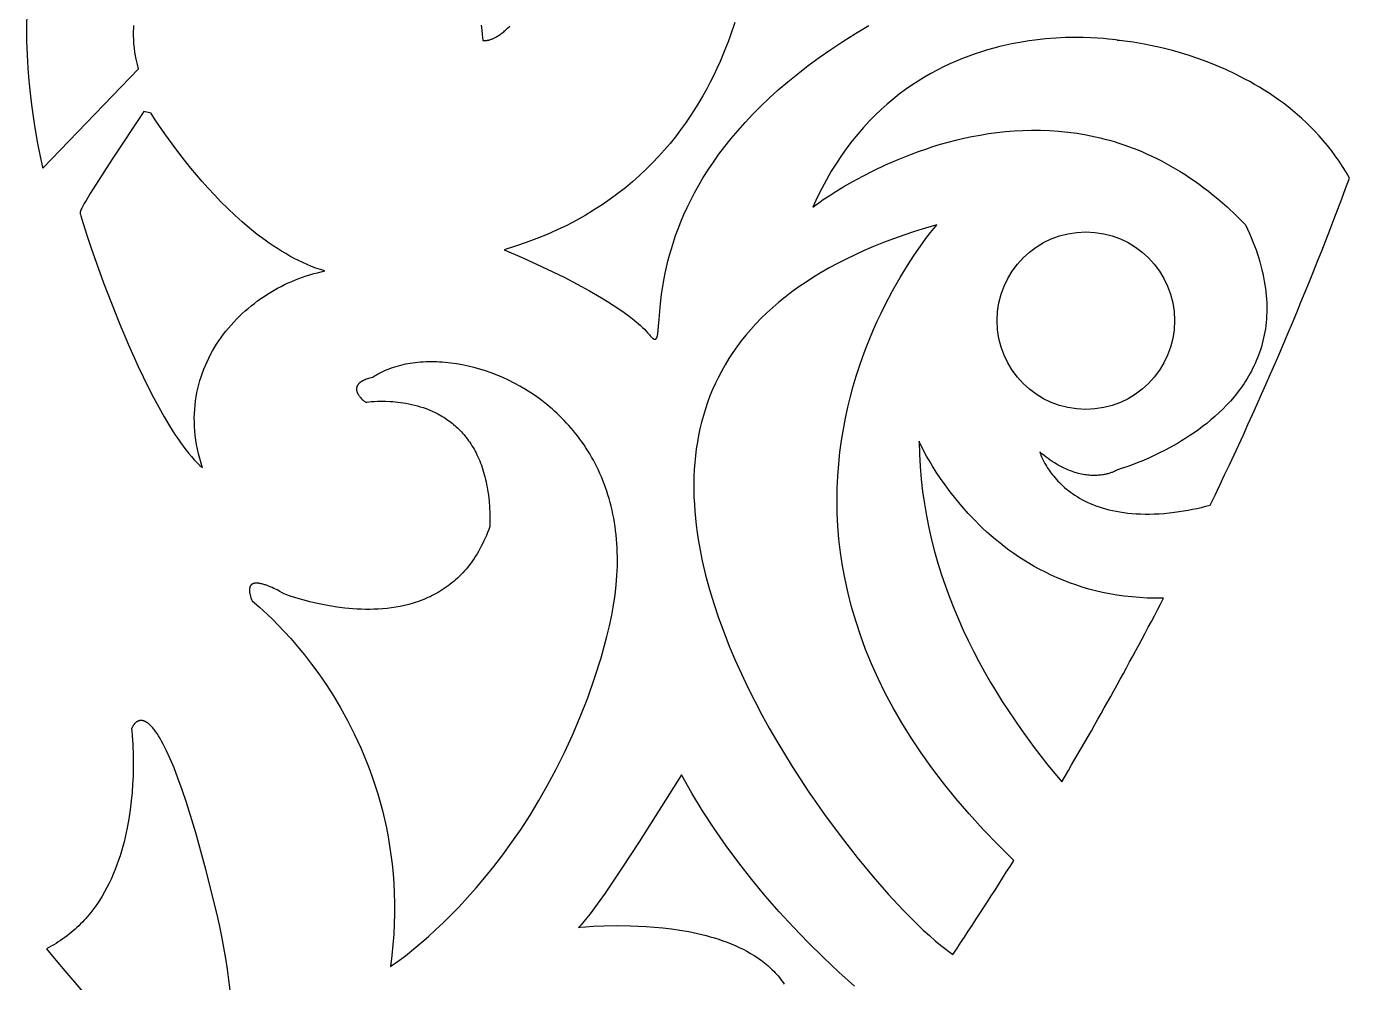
# Model space of a CAD drawing. Extents: x -3008 to 184, y 2842 to 4842.
# Drawn here: x -1355.8 to -1088.3, y 3415 to 3608.3 of the extents above; entities that cross this region are included whole.
import ezdxf

# ---------------------------------------------------------------- set-up
doc = ezdxf.new("R2010")
doc.units = 0
doc.layers.add('LAYER_1', color=7, linetype='CONTINUOUS')

msp = doc.modelspace()

# ---------------------------------------------------------------- linework, layer by layer
at = {"layer": 'LAYER_1'}
for points in [[(-1355.79, 3611.09), (-1355.84, 3608.21), (-1355.82, 3605.38), (-1355.73, 3602.61), (-1355.57, 3599.92), (-1355.36, 3597.32), (-1355.11, 3594.84), (-1354.83, 3592.49), (-1354.22, 3588.24), (-1353.6, 3584.7), (-1353.06, 3582.01), (-1352.57, 3579.85), (-1352.53, 3579.69), (-1333.16, 3599.78), (-1333.18, 3599.84), (-1333.23, 3600.01), (-1333.32, 3600.29), (-1333.42, 3600.67), (-1333.54, 3601.15), (-1333.66, 3601.72), (-1333.79, 3602.39), (-1333.91, 3603.13), (-1334.01, 3603.96), (-1334.1, 3604.86), (-1334.13, 3605.33), (-1334.16, 3605.82), (-1334.17, 3606.33), (-1334.18, 3606.86), (-1334.18, 3607.39), (-1334.16, 3607.95), (-1334.13, 3608.51)], [(-1263.91, 3608.6), (-1263.77, 3607.55), (-1263.67, 3606.69), (-1263.61, 3606.06), (-1263.58, 3605.66), (-1263.58, 3605.55), (-1263.57, 3605.53), (-1263.57, 3605.52), (-1263.57, 3605.52), (-1263.57, 3605.52), (-1263.56, 3605.52), (-1263.55, 3605.51), (-1263.53, 3605.51), (-1263.51, 3605.51), (-1263.48, 3605.5), (-1263.45, 3605.5), (-1263.41, 3605.49), (-1263.36, 3605.49), (-1263.32, 3605.48), (-1263.26, 3605.48), (-1263.2, 3605.48), (-1263.14, 3605.48), (-1263.07, 3605.48), (-1263, 3605.49), (-1262.92, 3605.49), (-1262.84, 3605.5), (-1262.75, 3605.51), (-1262.66, 3605.53), (-1262.57, 3605.54), (-1262.47, 3605.57), (-1262.36, 3605.59), (-1262.25, 3605.62), (-1262.14, 3605.65), (-1262.02, 3605.69), (-1261.89, 3605.73), (-1261.77, 3605.78), (-1261.63, 3605.83), (-1261.5, 3605.89), (-1261.36, 3605.96), (-1261.21, 3606.03), (-1261.06, 3606.1), (-1260.91, 3606.19), (-1260.75, 3606.28), (-1260.59, 3606.37), (-1260.42, 3606.48), (-1260.25, 3606.59), (-1260.08, 3606.71), (-1259.9, 3606.84), (-1259.72, 3606.97), (-1259.53, 3607.12), (-1259.34, 3607.27), (-1259.15, 3607.44), (-1258.95, 3607.61), (-1258.55, 3607.98), (-1258.13, 3608.4)], [(-1212.63, 3609.13), (-1213.49, 3606.56), (-1213.97, 3605.25), (-1214.48, 3603.92), (-1215.02, 3602.57), (-1215.6, 3601.22), (-1216.21, 3599.85), (-1216.87, 3598.47), (-1217.56, 3597.09), (-1218.29, 3595.71), (-1219.06, 3594.32), (-1219.87, 3592.93), (-1220.73, 3591.54), (-1221.63, 3590.16), (-1222.57, 3588.78), (-1223.56, 3587.41), (-1224.6, 3586.04), (-1225.69, 3584.69), (-1226.83, 3583.36), (-1228.01, 3582.04), (-1229.25, 3580.73), (-1230.54, 3579.45), (-1231.89, 3578.19), (-1233.29, 3576.95), (-1234.74, 3575.73), (-1236.25, 3574.55), (-1237.83, 3573.39), (-1239.46, 3572.27), (-1241.15, 3571.18), (-1242.9, 3570.12), (-1244.72, 3569.1), (-1246.59, 3568.12), (-1248.54, 3567.19), (-1250.55, 3566.29), (-1252.63, 3565.45), (-1254.77, 3564.65), (-1256.98, 3563.89), (-1259.27, 3563.2), (-1255.58, 3561.62), (-1251.67, 3559.83), (-1246.98, 3557.55), (-1244.5, 3556.26), (-1242, 3554.89), (-1239.54, 3553.47), (-1238.34, 3552.74), (-1237.18, 3552), (-1236.05, 3551.25), (-1234.97, 3550.5), (-1233.94, 3549.74), (-1232.97, 3548.98), (-1232.52, 3548.61), (-1232.08, 3548.23), (-1231.65, 3547.85), (-1231.25, 3547.47), (-1230.87, 3547.1), (-1230.51, 3546.72), (-1230.17, 3546.35), (-1229.86, 3545.98), (-1229.71, 3545.8), (-1229.57, 3545.65), (-1229.51, 3545.58), (-1229.44, 3545.51), (-1229.38, 3545.45), (-1229.32, 3545.39), (-1229.26, 3545.34), (-1229.21, 3545.3), (-1229.15, 3545.25), (-1229.1, 3545.22), (-1229.05, 3545.18), (-1229, 3545.16), (-1228.96, 3545.13), (-1228.91, 3545.11), (-1228.87, 3545.1), (-1228.83, 3545.09), (-1228.79, 3545.08), (-1228.75, 3545.08), (-1228.71, 3545.09), (-1228.68, 3545.09), (-1228.64, 3545.11), (-1228.61, 3545.12), (-1228.58, 3545.14), (-1228.55, 3545.17), (-1228.52, 3545.2), (-1228.49, 3545.23), (-1228.46, 3545.27), (-1228.44, 3545.31), (-1228.41, 3545.36), (-1228.39, 3545.41), (-1228.36, 3545.46), (-1228.34, 3545.52), (-1228.32, 3545.59), (-1228.3, 3545.65), (-1228.28, 3545.73), (-1228.26, 3545.8), (-1228.25, 3545.88), (-1228.23, 3545.96), (-1228.2, 3546.14), (-1228.17, 3546.34), (-1228.11, 3546.77), (-1228.02, 3547.82), (-1227.92, 3549.09), (-1227.64, 3552.29), (-1227.41, 3554.17), (-1227.1, 3556.24), (-1226.9, 3557.34), (-1226.68, 3558.48), (-1226.42, 3559.66), (-1226.13, 3560.87), (-1225.8, 3562.12), (-1225.43, 3563.4), (-1225.02, 3564.72), (-1224.57, 3566.07), (-1224.06, 3567.44), (-1223.51, 3568.85), (-1222.9, 3570.28), (-1222.24, 3571.73), (-1221.52, 3573.21), (-1220.74, 3574.71), (-1219.89, 3576.23), (-1218.98, 3577.77), (-1218, 3579.33), (-1216.94, 3580.9), (-1215.82, 3582.48), (-1214.61, 3584.08), (-1213.33, 3585.69), (-1211.96, 3587.31), (-1210.51, 3588.94), (-1208.98, 3590.57), (-1207.35, 3592.2), (-1205.63, 3593.85), (-1203.81, 3595.49), (-1201.9, 3597.13), (-1199.88, 3598.77), (-1197.76, 3600.41), (-1195.54, 3602.04), (-1193.21, 3603.67), (-1190.76, 3605.29), (-1188.2, 3606.9), (-1185.53, 3608.5)], [(-1314.66, 3413.5), (-1314.9, 3415.58), (-1315.18, 3417.71), (-1315.52, 3419.88), (-1315.91, 3422.1), (-1316.34, 3424.37), (-1316.83, 3426.68), (-1317.38, 3429.05), (-1319.58, 3437.86), (-1321.62, 3445.27), (-1323.49, 3451.4), (-1324.37, 3454.02), (-1325.21, 3456.36), (-1326.01, 3458.44), (-1326.77, 3460.27), (-1327.5, 3461.86), (-1327.84, 3462.57), (-1328.18, 3463.23), (-1328.51, 3463.84), (-1328.83, 3464.4), (-1329.14, 3464.91), (-1329.44, 3465.37), (-1329.74, 3465.79), (-1329.88, 3465.98), (-1330.02, 3466.17), (-1330.16, 3466.34), (-1330.29, 3466.5), (-1330.43, 3466.66), (-1330.56, 3466.8), (-1330.69, 3466.93), (-1330.81, 3467.06), (-1330.94, 3467.17), (-1331.06, 3467.28), (-1331.18, 3467.38), (-1331.3, 3467.47), (-1331.36, 3467.51), (-1331.42, 3467.55), (-1331.47, 3467.59), (-1331.53, 3467.63), (-1331.59, 3467.66), (-1331.64, 3467.7), (-1331.7, 3467.73), (-1331.75, 3467.76), (-1331.8, 3467.79), (-1331.86, 3467.81), (-1331.91, 3467.83), (-1331.96, 3467.86), (-1332.01, 3467.88), (-1332.07, 3467.9), (-1332.12, 3467.91), (-1332.17, 3467.93), (-1332.22, 3467.94), (-1332.26, 3467.96), (-1332.31, 3467.97), (-1332.36, 3467.98), (-1332.41, 3467.99), (-1332.46, 3467.99), (-1332.5, 3468), (-1332.55, 3468), (-1332.59, 3468.01), (-1332.64, 3468.01), (-1332.68, 3468.01), (-1332.73, 3468.01), (-1332.77, 3468), (-1332.81, 3468), (-1332.85, 3468), (-1332.89, 3467.99), (-1332.94, 3467.98), (-1332.98, 3467.98), (-1333.02, 3467.97), (-1333.06, 3467.96), (-1333.09, 3467.95), (-1333.13, 3467.94), (-1333.17, 3467.92), (-1333.21, 3467.91), (-1333.25, 3467.89), (-1333.28, 3467.88), (-1333.32, 3467.86), (-1333.35, 3467.85), (-1333.39, 3467.83), (-1333.42, 3467.81), (-1333.46, 3467.79), (-1333.49, 3467.77), (-1333.52, 3467.75), (-1333.55, 3467.73), (-1333.59, 3467.71), (-1333.62, 3467.69), (-1333.65, 3467.66), (-1333.68, 3467.64), (-1333.71, 3467.61), (-1333.74, 3467.59), (-1333.79, 3467.54), (-1333.85, 3467.49), (-1333.9, 3467.44), (-1333.95, 3467.38), (-1334, 3467.33), (-1334.05, 3467.27), (-1334.09, 3467.22), (-1334.14, 3467.16), (-1334.18, 3467.11), (-1334.22, 3467.05), (-1334.25, 3467), (-1334.29, 3466.94), (-1334.35, 3466.84), (-1334.41, 3466.74), (-1334.46, 3466.65), (-1334.5, 3466.56), (-1334.53, 3466.49), (-1334.56, 3466.43), (-1334.58, 3466.39), (-1334.59, 3466.35), (-1334.55, 3465.97), (-1334.45, 3464.88), (-1334.34, 3463.17), (-1334.26, 3460.91), (-1334.24, 3459.61), (-1334.25, 3458.2), (-1334.29, 3456.7), (-1334.37, 3455.12), (-1334.48, 3453.46), (-1334.64, 3451.74), (-1334.86, 3449.96), (-1335.13, 3448.15), (-1335.47, 3446.3), (-1335.87, 3444.43), (-1336.1, 3443.49), (-1336.35, 3442.55), (-1336.62, 3441.61), (-1336.9, 3440.68), (-1337.21, 3439.74), (-1337.55, 3438.81), (-1337.9, 3437.88), (-1338.28, 3436.96), (-1338.68, 3436.04), (-1339.11, 3435.14), (-1339.56, 3434.25), (-1340.04, 3433.36), (-1340.55, 3432.49), (-1341.08, 3431.64), (-1341.64, 3430.8), (-1342.23, 3429.97), (-1342.85, 3429.17), (-1343.17, 3428.77), (-1343.5, 3428.38), (-1343.83, 3428), (-1344.18, 3427.62), (-1344.53, 3427.24), (-1344.89, 3426.87), (-1345.26, 3426.51), (-1345.64, 3426.15), (-1346.02, 3425.8), (-1346.41, 3425.46), (-1346.81, 3425.12), (-1347.22, 3424.79), (-1347.64, 3424.46), (-1348.07, 3424.15), (-1348.51, 3423.84), (-1348.95, 3423.53), (-1349.4, 3423.24), (-1349.87, 3422.95), (-1350.34, 3422.67), (-1350.82, 3422.4), (-1351.31, 3422.13), (-1351.81, 3421.87), (-1350.87, 3420.69), (-1349.93, 3419.55), (-1348.06, 3417.37), (-1344.42, 3413.14)], [(-1188.37, 3414.29), (-1191.56, 3417.15), (-1194.69, 3420.09), (-1197.75, 3423.11), (-1200.73, 3426.2), (-1203.63, 3429.35), (-1206.45, 3432.58), (-1209.18, 3435.88), (-1211.82, 3439.24), (-1214.36, 3442.67), (-1216.79, 3446.17), (-1219.11, 3449.72), (-1221.32, 3453.34), (-1223.4, 3457.03), (-1231.92, 3443.49), (-1235.42, 3438.15), (-1238.84, 3433.12), (-1240.42, 3430.89), (-1241.87, 3428.95), (-1242.53, 3428.1), (-1243.14, 3427.35), (-1243.7, 3426.71), (-1243.96, 3426.43), (-1244.2, 3426.18), (-1243.85, 3426.22), (-1242.83, 3426.3), (-1241.23, 3426.41), (-1239.12, 3426.5), (-1236.58, 3426.55), (-1233.69, 3426.52), (-1232.14, 3426.46), (-1230.53, 3426.38), (-1228.87, 3426.25), (-1227.17, 3426.09), (-1225.44, 3425.88), (-1223.69, 3425.63), (-1221.93, 3425.32), (-1220.18, 3424.95), (-1219.3, 3424.75), (-1218.43, 3424.53), (-1217.56, 3424.29), (-1216.7, 3424.04), (-1215.84, 3423.77), (-1215, 3423.48), (-1214.16, 3423.17), (-1213.34, 3422.85), (-1212.52, 3422.51), (-1211.72, 3422.14), (-1210.94, 3421.76), (-1210.17, 3421.35), (-1209.41, 3420.93), (-1208.68, 3420.48), (-1207.96, 3420.01), (-1207.61, 3419.77), (-1207.27, 3419.52), (-1206.93, 3419.26), (-1206.6, 3419), (-1206.27, 3418.74), (-1205.95, 3418.46), (-1205.63, 3418.19), (-1205.32, 3417.9), (-1205.02, 3417.61), (-1204.72, 3417.31), (-1204.43, 3417.01), (-1204.15, 3416.7), (-1203.87, 3416.38), (-1203.6, 3416.06), (-1203.34, 3415.73), (-1203.08, 3415.39), (-1202.84, 3415.05), (-1202.6, 3414.7)]]:
    msp.add_lwpolyline(points, dxfattribs=at)
for points in [[(-1088.3, 3577.68), (-1088.99, 3578.86), (-1089.7, 3580), (-1090.43, 3581.11), (-1091.19, 3582.2), (-1091.97, 3583.24), (-1092.78, 3584.26), (-1093.6, 3585.25), (-1094.44, 3586.2), (-1095.3, 3587.13), (-1096.17, 3588.02), (-1097.06, 3588.89), (-1097.96, 3589.72), (-1098.87, 3590.53), (-1099.8, 3591.31), (-1100.74, 3592.07), (-1101.68, 3592.79), (-1102.64, 3593.49), (-1103.6, 3594.17), (-1104.56, 3594.82), (-1105.53, 3595.44), (-1106.51, 3596.04), (-1107.49, 3596.62), (-1108.46, 3597.17), (-1109.44, 3597.7), (-1111.39, 3598.69), (-1113.33, 3599.6), (-1115.24, 3600.42), (-1117.12, 3601.17), (-1118.96, 3601.84), (-1120.74, 3602.44), (-1122.47, 3602.97), (-1124.12, 3603.44), (-1125.7, 3603.85), (-1127.19, 3604.2), (-1128.58, 3604.5), (-1129.86, 3604.76), (-1132.07, 3605.14), (-1133.74, 3605.37), (-1134.8, 3605.49), (-1135.07, 3605.51), (-1135.14, 3605.52), (-1135.16, 3605.52), (-1135.16, 3605.52), (-1135.16, 3605.52), (-1135.17, 3605.52), (-1135.17, 3605.52), (-1135.2, 3605.53), (-1135.29, 3605.54), (-1135.65, 3605.6), (-1136.24, 3605.68), (-1137.05, 3605.78), (-1138.06, 3605.88), (-1139.26, 3605.97), (-1140.64, 3606.05), (-1142.18, 3606.1), (-1143.88, 3606.12), (-1145.72, 3606.08), (-1147.68, 3605.99), (-1149.77, 3605.82), (-1151.95, 3605.58), (-1153.08, 3605.42), (-1154.23, 3605.25), (-1155.4, 3605.04), (-1156.59, 3604.81), (-1157.8, 3604.55), (-1159.02, 3604.26), (-1160.25, 3603.95), (-1161.5, 3603.6), (-1162.75, 3603.21), (-1164.02, 3602.8), (-1165.29, 3602.34), (-1166.57, 3601.85), (-1167.86, 3601.32), (-1169.14, 3600.76), (-1170.43, 3600.15), (-1171.72, 3599.5), (-1173, 3598.8), (-1174.28, 3598.06), (-1175.56, 3597.27), (-1176.83, 3596.44), (-1178.1, 3595.56), (-1179.35, 3594.63), (-1180.59, 3593.64), (-1181.82, 3592.6), (-1183.04, 3591.51), (-1184.24, 3590.37), (-1185.42, 3589.16), (-1186.59, 3587.9), (-1187.73, 3586.58), (-1188.85, 3585.2), (-1189.95, 3583.76), (-1191.02, 3582.25), (-1192.07, 3580.68), (-1193.09, 3579.04), (-1194.08, 3577.33), (-1195.04, 3575.56), (-1195.97, 3573.72), (-1196.86, 3571.8), (-1196.31, 3572.21), (-1195.64, 3572.69), (-1194.72, 3573.33), (-1193.55, 3574.1), (-1192.16, 3574.98), (-1190.55, 3575.95), (-1188.73, 3576.99), (-1186.71, 3578.09), (-1184.51, 3579.21), (-1182.12, 3580.34), (-1179.57, 3581.45), (-1176.86, 3582.53), (-1175.45, 3583.05), (-1174.01, 3583.55), (-1172.53, 3584.04), (-1171.01, 3584.5), (-1169.47, 3584.93), (-1167.89, 3585.34), (-1166.29, 3585.72), (-1164.66, 3586.07), (-1163, 3586.38), (-1161.32, 3586.66), (-1159.62, 3586.89), (-1157.89, 3587.08), (-1156.14, 3587.23), (-1154.37, 3587.32), (-1152.58, 3587.37), (-1150.78, 3587.36), (-1148.96, 3587.29), (-1147.12, 3587.17), (-1145.27, 3586.98), (-1143.41, 3586.73), (-1141.54, 3586.41), (-1140.6, 3586.23), (-1139.66, 3586.03), (-1138.72, 3585.81), (-1137.77, 3585.57), (-1136.82, 3585.31), (-1135.87, 3585.04), (-1134.92, 3584.74), (-1133.97, 3584.42), (-1133.02, 3584.09), (-1132.07, 3583.73), (-1131.11, 3583.36), (-1130.16, 3582.96), (-1129.2, 3582.54), (-1128.25, 3582.1), (-1127.29, 3581.64), (-1126.34, 3581.15), (-1125.38, 3580.64), (-1124.43, 3580.11), (-1123.47, 3579.56), (-1122.52, 3578.98), (-1121.57, 3578.38), (-1120.62, 3577.75), (-1119.67, 3577.1), (-1118.72, 3576.42), (-1117.77, 3575.72), (-1116.82, 3575), (-1115.88, 3574.24), (-1114.94, 3573.46), (-1114, 3572.66), (-1113.06, 3571.83), (-1111.2, 3570.08), (-1109.34, 3568.22), (-1108.54, 3566.49), (-1108.18, 3565.64), (-1107.84, 3564.79), (-1107.51, 3563.96), (-1107.21, 3563.14), (-1106.93, 3562.32), (-1106.67, 3561.51), (-1106.43, 3560.72), (-1106.22, 3559.93), (-1106.02, 3559.15), (-1105.84, 3558.38), (-1105.67, 3557.61), (-1105.53, 3556.86), (-1105.41, 3556.12), (-1105.3, 3555.38), (-1105.21, 3554.65), (-1105.14, 3553.93), (-1105.09, 3553.22), (-1105.05, 3552.52), (-1105.03, 3551.83), (-1105.02, 3551.14), (-1105.04, 3550.47), (-1105.06, 3549.8), (-1105.11, 3549.14), (-1105.16, 3548.49), (-1105.24, 3547.84), (-1105.32, 3547.21), (-1105.42, 3546.58), (-1105.54, 3545.96), (-1105.67, 3545.35), (-1105.81, 3544.75), (-1105.96, 3544.15), (-1106.13, 3543.56), (-1106.31, 3542.98), (-1106.5, 3542.41), (-1106.71, 3541.85), (-1106.92, 3541.3), (-1107.15, 3540.75), (-1107.38, 3540.21), (-1107.63, 3539.68), (-1107.89, 3539.15), (-1108.15, 3538.63), (-1108.43, 3538.12), (-1108.72, 3537.62), (-1109.01, 3537.13), (-1109.32, 3536.64), (-1109.63, 3536.16), (-1109.95, 3535.69), (-1110.28, 3535.23), (-1110.61, 3534.77), (-1110.96, 3534.32), (-1111.66, 3533.44), (-1112.4, 3532.59), (-1113.15, 3531.77), (-1113.93, 3530.98), (-1114.72, 3530.22), (-1115.53, 3529.48), (-1116.35, 3528.77), (-1117.18, 3528.09), (-1118.02, 3527.43), (-1118.87, 3526.8), (-1119.72, 3526.2), (-1120.57, 3525.62), (-1121.42, 3525.07), (-1122.26, 3524.54), (-1123.1, 3524.04), (-1123.94, 3523.57), (-1125.56, 3522.69), (-1127.13, 3521.9), (-1128.61, 3521.21), (-1129.99, 3520.6), (-1131.24, 3520.09), (-1132.36, 3519.66), (-1133.32, 3519.32), (-1134.68, 3518.87), (-1135.16, 3518.72), (-1135.18, 3518.71), (-1135.24, 3518.67), (-1135.33, 3518.62), (-1135.46, 3518.55), (-1135.62, 3518.47), (-1135.82, 3518.37), (-1136.05, 3518.27), (-1136.32, 3518.17), (-1136.46, 3518.12), (-1136.62, 3518.06), (-1136.78, 3518.01), (-1136.95, 3517.96), (-1137.12, 3517.91), (-1137.31, 3517.86), (-1137.5, 3517.82), (-1137.7, 3517.77), (-1137.91, 3517.73), (-1138.12, 3517.69), (-1138.34, 3517.66), (-1138.57, 3517.63), (-1138.81, 3517.6), (-1139.05, 3517.58), (-1139.3, 3517.56), (-1139.56, 3517.55), (-1139.82, 3517.55), (-1140.09, 3517.55), (-1140.37, 3517.56), (-1140.65, 3517.57), (-1140.95, 3517.59), (-1141.24, 3517.62), (-1141.55, 3517.66), (-1141.86, 3517.7), (-1142.17, 3517.76), (-1142.49, 3517.82), (-1142.82, 3517.89), (-1143.15, 3517.98), (-1143.49, 3518.07), (-1143.84, 3518.17), (-1144.19, 3518.29), (-1144.55, 3518.42), (-1144.91, 3518.55), (-1145.28, 3518.71), (-1145.65, 3518.87), (-1146.03, 3519.04), (-1146.41, 3519.23), (-1146.8, 3519.44), (-1147.19, 3519.65), (-1147.59, 3519.89), (-1147.99, 3520.13), (-1148.4, 3520.39), (-1148.82, 3520.67), (-1149.23, 3520.96), (-1149.65, 3521.27), (-1150.08, 3521.6), (-1150.51, 3521.94), (-1150.95, 3522.31), (-1150.93, 3522.26), (-1150.89, 3522.14), (-1150.82, 3521.94), (-1150.72, 3521.66), (-1150.58, 3521.33), (-1150.4, 3520.93), (-1150.18, 3520.49), (-1149.92, 3520), (-1149.77, 3519.74), (-1149.61, 3519.46), (-1149.43, 3519.19), (-1149.25, 3518.9), (-1149.05, 3518.61), (-1148.84, 3518.31), (-1148.61, 3518), (-1148.37, 3517.69), (-1148.12, 3517.38), (-1147.85, 3517.06), (-1147.57, 3516.74), (-1147.27, 3516.42), (-1146.96, 3516.1), (-1146.63, 3515.77), (-1146.29, 3515.45), (-1145.93, 3515.13), (-1145.55, 3514.81), (-1145.15, 3514.5), (-1144.74, 3514.19), (-1144.31, 3513.88), (-1143.86, 3513.58), (-1143.39, 3513.28), (-1142.91, 3512.99), (-1142.4, 3512.71), (-1141.88, 3512.43), (-1141.33, 3512.17), (-1140.77, 3511.91), (-1140.18, 3511.67), (-1139.58, 3511.43), (-1138.95, 3511.21), (-1138.3, 3511), (-1137.63, 3510.81), (-1136.94, 3510.62), (-1136.22, 3510.46), (-1135.49, 3510.31), (-1134.73, 3510.17), (-1133.94, 3510.05), (-1133.14, 3509.95), (-1132.3, 3509.87), (-1131.45, 3509.81), (-1130.57, 3509.77), (-1129.66, 3509.75), (-1128.73, 3509.75), (-1127.78, 3509.77), (-1126.79, 3509.82), (-1125.78, 3509.89), (-1124.75, 3509.99), (-1123.69, 3510.11, 0.036924), (-1116.47, 3511.57, 0.023826)], [(-1156.19, 3439.72), (-1159.38, 3442.87), (-1162.4, 3446), (-1165.24, 3449.12), (-1167.91, 3452.23), (-1170.41, 3455.33), (-1172.75, 3458.41), (-1174.93, 3461.47), (-1176.96, 3464.52), (-1178.84, 3467.55), (-1180.58, 3470.56), (-1182.17, 3473.55), (-1183.63, 3476.51), (-1184.95, 3479.46), (-1186.15, 3482.37), (-1187.22, 3485.26), (-1188.16, 3488.13), (-1188.99, 3490.96), (-1189.71, 3493.77), (-1190.32, 3496.54), (-1190.83, 3499.28), (-1191.23, 3501.98), (-1191.54, 3504.66), (-1191.76, 3507.29), (-1191.89, 3509.89), (-1191.93, 3512.44), (-1191.89, 3514.96), (-1191.78, 3517.44), (-1191.6, 3519.87), (-1191.35, 3522.26), (-1191.03, 3524.6), (-1190.66, 3526.9), (-1190.23, 3529.15), (-1189.75, 3531.35), (-1189.22, 3533.5), (-1188.65, 3535.6), (-1188.04, 3537.64), (-1187.39, 3539.63), (-1186.72, 3541.57), (-1186.02, 3543.44), (-1185.29, 3545.26), (-1184.55, 3547.03), (-1183.79, 3548.73), (-1183.02, 3550.36), (-1182.25, 3551.94), (-1180.69, 3554.89), (-1179.17, 3557.58), (-1177.7, 3559.99), (-1176.32, 3562.11), (-1175.06, 3563.94), (-1173.95, 3565.45), (-1173.04, 3566.65), (-1172.35, 3567.51), (-1171.9, 3568.04), (-1171.79, 3568.17), (-1171.76, 3568.21), (-1171.75, 3568.21), (-1171.75, 3568.22), (-1174.04, 3567.55), (-1176.26, 3566.85), (-1178.42, 3566.13), (-1180.52, 3565.39), (-1182.56, 3564.62), (-1184.53, 3563.83), (-1186.45, 3563.01), (-1188.3, 3562.17), (-1190.1, 3561.31), (-1191.83, 3560.42), (-1193.51, 3559.51), (-1195.13, 3558.58), (-1196.7, 3557.63), (-1198.2, 3556.66), (-1199.66, 3555.67), (-1201.05, 3554.66), (-1202.4, 3553.63), (-1203.69, 3552.59), (-1204.93, 3551.52), (-1206.11, 3550.43), (-1207.25, 3549.33), (-1208.33, 3548.21), (-1209.37, 3547.08), (-1210.35, 3545.93), (-1211.29, 3544.76), (-1212.17, 3543.58), (-1213.02, 3542.38), (-1213.81, 3541.17), (-1214.56, 3539.94), (-1215.26, 3538.7), (-1215.92, 3537.45), (-1216.53, 3536.18), (-1217.1, 3534.9), (-1217.63, 3533.62), (-1218.11, 3532.31), (-1218.56, 3531), (-1218.96, 3529.68), (-1219.32, 3528.35), (-1219.65, 3527.01), (-1219.93, 3525.66), (-1220.18, 3524.3), (-1220.39, 3522.93), (-1220.56, 3521.55), (-1220.69, 3520.17), (-1220.8, 3518.78), (-1220.86, 3517.38), (-1220.89, 3515.98), (-1220.89, 3514.57), (-1220.86, 3513.16), (-1220.79, 3511.74), (-1220.69, 3510.32), (-1220.56, 3508.89), (-1220.4, 3507.47), (-1220.22, 3506.03), (-1220, 3504.6), (-1219.75, 3503.16), (-1219.48, 3501.72), (-1219.18, 3500.28), (-1218.5, 3497.4), (-1217.73, 3494.52), (-1216.85, 3491.64), (-1215.9, 3488.77), (-1214.85, 3485.91), (-1213.73, 3483.06), (-1212.54, 3480.23), (-1211.27, 3477.43), (-1209.95, 3474.65), (-1208.57, 3471.89), (-1207.14, 3469.17), (-1205.66, 3466.49), (-1204.14, 3463.84), (-1200.99, 3458.68), (-1197.75, 3453.72), (-1194.45, 3448.98), (-1191.13, 3444.49), (-1187.84, 3440.29), (-1184.62, 3436.4), (-1181.51, 3432.85), (-1178.55, 3429.67), (-1175.79, 3426.88), (-1174.5, 3425.64), (-1173.27, 3424.51), (-1172.12, 3423.49), (-1171.03, 3422.59), (-1168.53, 3420.67, 0.007523)], [(-1125.92, 3492.73), (-1127.57, 3492.72), (-1129.19, 3492.76), (-1130.77, 3492.85), (-1132.33, 3492.98), (-1133.85, 3493.15), (-1135.35, 3493.36), (-1136.81, 3493.61), (-1138.25, 3493.9), (-1139.65, 3494.23), (-1141.02, 3494.59), (-1142.36, 3494.99), (-1143.68, 3495.41), (-1144.96, 3495.87), (-1146.21, 3496.36), (-1147.44, 3496.87), (-1148.63, 3497.41), (-1149.8, 3497.97), (-1150.94, 3498.56), (-1152.05, 3499.17), (-1153.13, 3499.8), (-1154.18, 3500.44), (-1155.21, 3501.11), (-1156.2, 3501.79), (-1157.17, 3502.48), (-1158.12, 3503.19), (-1159.03, 3503.9), (-1159.92, 3504.63), (-1160.78, 3505.36), (-1161.61, 3506.1), (-1162.42, 3506.85), (-1163.2, 3507.6), (-1163.96, 3508.35), (-1165.39, 3509.85), (-1166.72, 3511.34), (-1167.94, 3512.81), (-1169.07, 3514.25), (-1170.1, 3515.64), (-1171.03, 3516.97), (-1171.87, 3518.23), (-1172.61, 3519.41), (-1173.26, 3520.49), (-1173.82, 3521.47), (-1174.29, 3522.34), (-1174.67, 3523.07), (-1175.17, 3524.09), (-1175.3, 3524.36), (-1175.33, 3524.43), (-1175.33, 3524.45), (-1175.34, 3524.46), (-1175.34, 3524.46), (-1175.27, 3521.88), (-1175.13, 3519.33), (-1174.91, 3516.8), (-1174.62, 3514.29), (-1174.27, 3511.81), (-1173.84, 3509.36), (-1173.36, 3506.93), (-1172.81, 3504.53), (-1172.2, 3502.16), (-1171.53, 3499.81), (-1170.8, 3497.49), (-1170.03, 3495.2), (-1169.2, 3492.93), (-1168.32, 3490.69), (-1167.39, 3488.48), (-1166.42, 3486.3), (-1165.41, 3484.15), (-1164.35, 3482.03), (-1163.26, 3479.94), (-1162.13, 3477.88), (-1160.97, 3475.85), (-1159.77, 3473.85), (-1158.54, 3471.88), (-1157.29, 3469.94), (-1154.71, 3466.16), (-1152.04, 3462.52), (-1149.3, 3459), (-1146.51, 3455.62, 0.014066)]]:
    msp.add_lwpolyline(points, format="xyb", close=True, dxfattribs=at)
for points in [[(-1295.5, 3558.89), (-1296.4, 3559.18), (-1297.3, 3559.49), (-1298.2, 3559.83), (-1299.08, 3560.2), (-1299.96, 3560.59), (-1300.84, 3561.01), (-1301.71, 3561.45), (-1302.57, 3561.91), (-1303.42, 3562.4), (-1304.27, 3562.9), (-1305.1, 3563.43), (-1305.93, 3563.97), (-1306.75, 3564.53), (-1307.56, 3565.1), (-1309.16, 3566.3), (-1310.72, 3567.55), (-1312.23, 3568.84), (-1313.7, 3570.16), (-1315.13, 3571.51), (-1316.51, 3572.88), (-1317.84, 3574.26), (-1319.11, 3575.64), (-1320.34, 3577), (-1322.61, 3579.68), (-1324.63, 3582.23), (-1326.4, 3584.57), (-1327.88, 3586.63), (-1329.06, 3588.36), (-1329.93, 3589.68), (-1330.47, 3590.52), (-1330.6, 3590.74), (-1330.64, 3590.8), (-1330.64, 3590.81), (-1330.65, 3590.81), (-1330.65, 3590.81), (-1332.08, 3591.17), (-1338.54, 3581.49), (-1342.98, 3574.53), (-1343.8, 3573.15), (-1344.15, 3572.55), (-1344.44, 3572.02), (-1344.68, 3571.56), (-1344.77, 3571.37), (-1344.85, 3571.19), (-1344.88, 3571.12), (-1344.91, 3571.04), (-1344.94, 3570.97), (-1344.95, 3570.94), (-1344.96, 3570.91), (-1344.97, 3570.88), (-1344.97, 3570.86), (-1344.98, 3570.83), (-1344.99, 3570.81), (-1344.99, 3570.79), (-1344.99, 3570.76), (-1344.99, 3570.75), (-1344.99, 3570.73), (-1344.99, 3570.71), (-1344.99, 3570.69), (-1344.99, 3570.66), (-1344.99, 3570.63), (-1344.97, 3570.56), (-1344.96, 3570.48), (-1344.91, 3570.28), (-1344.85, 3570.03), (-1344.67, 3569.37), (-1343.72, 3566.32), (-1342.79, 3563.52), (-1340.28, 3556.5), (-1337.06, 3548.27), (-1335.23, 3543.94), (-1333.28, 3539.61), (-1331.23, 3535.38), (-1330.18, 3533.33), (-1329.11, 3531.33), (-1328.02, 3529.42), (-1326.92, 3527.58), (-1325.82, 3525.85), (-1325.26, 3525.02), (-1324.71, 3524.22), (-1324.15, 3523.46), (-1323.59, 3522.72), (-1323.03, 3522.02), (-1322.47, 3521.36), (-1321.92, 3520.73), (-1321.36, 3520.14), (-1321.08, 3519.86), (-1320.8, 3519.59), (-1320.52, 3519.33), (-1320.25, 3519.08), (-1320.55, 3520.03), (-1320.82, 3520.98), (-1321.06, 3521.92), (-1321.27, 3522.86), (-1321.45, 3523.79), (-1321.59, 3524.71), (-1321.71, 3525.62), (-1321.8, 3526.53), (-1321.86, 3527.42), (-1321.89, 3528.31), (-1321.9, 3529.19), (-1321.88, 3530.07), (-1321.83, 3530.93), (-1321.75, 3531.79), (-1321.65, 3532.63), (-1321.52, 3533.47), (-1321.37, 3534.3), (-1321.2, 3535.12), (-1321, 3535.92), (-1320.78, 3536.72), (-1320.53, 3537.51), (-1320.26, 3538.29), (-1319.98, 3539.05), (-1319.67, 3539.81), (-1319.33, 3540.55), (-1318.98, 3541.29), (-1318.61, 3542.01), (-1318.22, 3542.72), (-1317.81, 3543.42), (-1317.39, 3544.1), (-1316.94, 3544.78), (-1316.48, 3545.44), (-1316, 3546.09), (-1315.5, 3546.73), (-1314.99, 3547.35), (-1314.47, 3547.96), (-1313.93, 3548.56), (-1313.37, 3549.14), (-1312.8, 3549.71), (-1312.22, 3550.27), (-1311.62, 3550.81), (-1311.01, 3551.33), (-1310.39, 3551.85), (-1309.76, 3552.34), (-1309.12, 3552.83), (-1308.47, 3553.3), (-1307.8, 3553.75), (-1307.13, 3554.18), (-1306.45, 3554.6), (-1305.76, 3555.01), (-1305.06, 3555.4), (-1304.36, 3555.77), (-1303.65, 3556.13), (-1302.93, 3556.47), (-1302.2, 3556.79), (-1301.47, 3557.09), (-1300.74, 3557.38), (-1300, 3557.65), (-1299.26, 3557.9), (-1298.51, 3558.14), (-1297.76, 3558.35), (-1297.01, 3558.55), (-1296.25, 3558.73)], [(-1238.47, 3485), (-1237.93, 3487.17), (-1237.48, 3489.29), (-1237.11, 3491.36), (-1236.81, 3493.39), (-1236.59, 3495.38), (-1236.44, 3497.33), (-1236.39, 3498.28), (-1236.36, 3499.23), (-1236.35, 3500.16), (-1236.35, 3501.08), (-1236.37, 3501.99), (-1236.41, 3502.89), (-1236.46, 3503.78), (-1236.53, 3504.66), (-1236.61, 3505.53), (-1236.71, 3506.39), (-1236.82, 3507.24), (-1236.95, 3508.07), (-1237.1, 3508.9), (-1237.26, 3509.71), (-1237.43, 3510.52), (-1237.62, 3511.31), (-1237.82, 3512.09), (-1238.03, 3512.86), (-1238.26, 3513.62), (-1238.5, 3514.37), (-1238.75, 3515.11), (-1239.02, 3515.84), (-1239.3, 3516.55), (-1239.59, 3517.26), (-1239.89, 3517.96), (-1240.2, 3518.64), (-1240.53, 3519.31), (-1240.86, 3519.98), (-1241.21, 3520.63), (-1241.57, 3521.27), (-1241.94, 3521.9), (-1242.32, 3522.52), (-1242.7, 3523.13), (-1243.1, 3523.73), (-1243.51, 3524.32), (-1243.93, 3524.9), (-1244.35, 3525.47), (-1244.79, 3526.02), (-1245.23, 3526.57), (-1245.68, 3527.11), (-1246.14, 3527.63), (-1246.61, 3528.15), (-1247.08, 3528.65), (-1247.56, 3529.14), (-1248.05, 3529.63), (-1248.55, 3530.1), (-1249.05, 3530.56), (-1249.56, 3531.01), (-1250.07, 3531.45), (-1250.59, 3531.88), (-1251.65, 3532.71), (-1252.72, 3533.49), (-1253.82, 3534.24), (-1254.93, 3534.94), (-1256.06, 3535.6), (-1257.2, 3536.22), (-1258.35, 3536.8), (-1259.51, 3537.33), (-1260.68, 3537.82), (-1261.85, 3538.28), (-1263.03, 3538.69), (-1264.2, 3539.06), (-1265.38, 3539.38), (-1266.55, 3539.67), (-1267.72, 3539.92), (-1268.89, 3540.12), (-1270.04, 3540.28), (-1271.19, 3540.41), (-1271.75, 3540.45), (-1272.32, 3540.49), (-1272.88, 3540.51), (-1273.43, 3540.53), (-1273.99, 3540.53), (-1274.54, 3540.53), (-1275.08, 3540.51), (-1275.62, 3540.49), (-1276.16, 3540.45), (-1276.68, 3540.41), (-1277.21, 3540.35), (-1277.73, 3540.28), (-1278.24, 3540.21), (-1278.75, 3540.12), (-1279.25, 3540.03), (-1279.74, 3539.92), (-1280.23, 3539.8), (-1280.7, 3539.68), (-1281.18, 3539.54), (-1281.64, 3539.39), (-1282.1, 3539.23), (-1282.55, 3539.07), (-1282.99, 3538.89), (-1283.42, 3538.7), (-1283.84, 3538.51), (-1284.25, 3538.3), (-1284.66, 3538.08), (-1285.05, 3537.85), (-1285.44, 3537.62), (-1285.81, 3537.37), (-1286.11, 3537.3), (-1286.38, 3537.23), (-1286.65, 3537.16), (-1286.89, 3537.08), (-1287.12, 3537), (-1287.34, 3536.91), (-1287.44, 3536.87), (-1287.54, 3536.83), (-1287.64, 3536.79), (-1287.73, 3536.74), (-1287.82, 3536.7), (-1287.9, 3536.65), (-1287.98, 3536.61), (-1288.06, 3536.56), (-1288.14, 3536.52), (-1288.21, 3536.47), (-1288.28, 3536.42), (-1288.34, 3536.37), (-1288.4, 3536.33), (-1288.46, 3536.28), (-1288.52, 3536.23), (-1288.57, 3536.18), (-1288.62, 3536.13), (-1288.67, 3536.08), (-1288.72, 3536.03), (-1288.76, 3535.98), (-1288.78, 3535.96), (-1288.8, 3535.93), (-1288.82, 3535.9), (-1288.84, 3535.88), (-1288.85, 3535.85), (-1288.87, 3535.83), (-1288.89, 3535.8), (-1288.9, 3535.78), (-1288.92, 3535.75), (-1288.93, 3535.73), (-1288.95, 3535.7), (-1288.96, 3535.67), (-1288.97, 3535.65), (-1288.98, 3535.62), (-1288.99, 3535.6), (-1289.01, 3535.57), (-1289.02, 3535.54), (-1289.03, 3535.52), (-1289.03, 3535.49), (-1289.04, 3535.47), (-1289.05, 3535.44), (-1289.06, 3535.41), (-1289.06, 3535.39), (-1289.07, 3535.36), (-1289.08, 3535.33), (-1289.08, 3535.31), (-1289.09, 3535.28), (-1289.09, 3535.26), (-1289.09, 3535.23), (-1289.1, 3535.2), (-1289.1, 3535.18), (-1289.1, 3535.15), (-1289.1, 3535.12), (-1289.11, 3535.1), (-1289.11, 3535.07), (-1289.11, 3535.05), (-1289.11, 3534.99), (-1289.1, 3534.94), (-1289.1, 3534.89), (-1289.09, 3534.84), (-1289.09, 3534.78), (-1289.08, 3534.73), (-1289.07, 3534.68), (-1289.05, 3534.63), (-1289.04, 3534.58), (-1289.02, 3534.53), (-1289.01, 3534.47), (-1288.99, 3534.42), (-1288.97, 3534.37), (-1288.95, 3534.32), (-1288.93, 3534.27), (-1288.91, 3534.22), (-1288.88, 3534.17), (-1288.86, 3534.12), (-1288.83, 3534.07), (-1288.8, 3534.02), (-1288.75, 3533.93), (-1288.69, 3533.83), (-1288.63, 3533.74), (-1288.56, 3533.65), (-1288.49, 3533.56), (-1288.43, 3533.47), (-1288.36, 3533.39), (-1288.29, 3533.3), (-1288.21, 3533.22), (-1288.07, 3533.07), (-1287.93, 3532.93), (-1287.79, 3532.8), (-1287.67, 3532.69), (-1287.55, 3532.59), (-1287.45, 3532.51), (-1287.3, 3532.39), (-1287.25, 3532.35), (-1287.17, 3532.36), (-1286.96, 3532.39), (-1286.61, 3532.43), (-1286.14, 3532.48), (-1285.55, 3532.52), (-1284.87, 3532.55), (-1284.09, 3532.57), (-1283.22, 3532.56), (-1282.28, 3532.52), (-1281.79, 3532.49), (-1281.28, 3532.45), (-1280.75, 3532.4), (-1280.22, 3532.33), (-1279.67, 3532.25), (-1279.11, 3532.16), (-1278.55, 3532.05), (-1277.97, 3531.93), (-1277.39, 3531.79), (-1276.8, 3531.64), (-1276.21, 3531.46), (-1275.62, 3531.27), (-1275.02, 3531.06), (-1274.42, 3530.82), (-1273.83, 3530.57), (-1273.23, 3530.29), (-1272.64, 3529.99), (-1272.35, 3529.83), (-1272.05, 3529.67), (-1271.76, 3529.5), (-1271.47, 3529.32), (-1271.18, 3529.13), (-1270.89, 3528.94), (-1270.61, 3528.74), (-1270.33, 3528.54), (-1270.05, 3528.33), (-1269.77, 3528.11), (-1269.49, 3527.88), (-1269.22, 3527.65), (-1268.95, 3527.41), (-1268.68, 3527.16), (-1268.42, 3526.91), (-1268.16, 3526.65), (-1267.9, 3526.38), (-1267.64, 3526.1), (-1267.39, 3525.81), (-1267.15, 3525.52), (-1266.91, 3525.21), (-1266.67, 3524.9), (-1266.43, 3524.58), (-1266.2, 3524.25), (-1265.98, 3523.92), (-1265.76, 3523.57), (-1265.54, 3523.22), (-1265.33, 3522.85), (-1265.13, 3522.48), (-1264.93, 3522.1), (-1264.74, 3521.71), (-1264.55, 3521.31), (-1264.37, 3520.9), (-1264.19, 3520.48), (-1264.02, 3520.05), (-1263.86, 3519.61), (-1263.7, 3519.16), (-1263.55, 3518.7), (-1263.4, 3518.23), (-1263.27, 3517.75), (-1263.13, 3517.26), (-1263.01, 3516.76), (-1262.9, 3516.25), (-1262.79, 3515.73), (-1262.69, 3515.2), (-1262.59, 3514.66), (-1262.43, 3513.54), (-1262.3, 3512.37), (-1262.21, 3511.16), (-1262.15, 3509.9), (-1262.12, 3508.6), (-1262.14, 3507.24), (-1262.36, 3506.63), (-1262.59, 3506.03), (-1262.83, 3505.44), (-1263.08, 3504.87), (-1263.33, 3504.31), (-1263.6, 3503.76), (-1263.87, 3503.23), (-1264.14, 3502.71), (-1264.43, 3502.21), (-1264.72, 3501.72), (-1265.02, 3501.24), (-1265.32, 3500.77), (-1265.63, 3500.32), (-1265.95, 3499.88), (-1266.27, 3499.45), (-1266.6, 3499.03), (-1266.94, 3498.63), (-1267.28, 3498.24), (-1267.63, 3497.86), (-1267.98, 3497.49), (-1268.34, 3497.13), (-1268.7, 3496.79), (-1269.07, 3496.45), (-1269.44, 3496.13), (-1269.82, 3495.81), (-1270.2, 3495.51), (-1270.59, 3495.22), (-1270.98, 3494.94), (-1271.37, 3494.67), (-1271.77, 3494.41), (-1272.17, 3494.15), (-1272.57, 3493.91), (-1272.98, 3493.68), (-1273.39, 3493.46), (-1273.81, 3493.25), (-1274.23, 3493.04), (-1274.65, 3492.85), (-1275.07, 3492.66), (-1275.49, 3492.49), (-1275.92, 3492.32), (-1276.35, 3492.16), (-1276.78, 3492.01), (-1277.22, 3491.86), (-1277.65, 3491.73), (-1278.52, 3491.48), (-1279.4, 3491.26), (-1280.28, 3491.08), (-1281.17, 3490.92), (-1282.05, 3490.78), (-1282.93, 3490.67), (-1283.82, 3490.59), (-1284.7, 3490.53), (-1285.57, 3490.49), (-1286.44, 3490.47), (-1287.3, 3490.47), (-1288.16, 3490.49), (-1289, 3490.53), (-1289.84, 3490.58), (-1290.66, 3490.65), (-1291.47, 3490.73), (-1293.04, 3490.93), (-1294.55, 3491.16), (-1295.97, 3491.43), (-1297.31, 3491.71), (-1298.56, 3492.01), (-1299.69, 3492.31), (-1300.71, 3492.59), (-1301.59, 3492.87), (-1302.34, 3493.11), (-1303.38, 3493.47), (-1303.75, 3493.61), (-1304.14, 3493.84), (-1304.59, 3494.09), (-1305.16, 3494.4), (-1305.82, 3494.72), (-1306.18, 3494.89), (-1306.55, 3495.05), (-1306.92, 3495.2), (-1307.3, 3495.34), (-1307.49, 3495.41), (-1307.68, 3495.47), (-1307.86, 3495.53), (-1308.05, 3495.58), (-1308.23, 3495.63), (-1308.42, 3495.67), (-1308.59, 3495.71), (-1308.77, 3495.74), (-1308.85, 3495.75), (-1308.94, 3495.76), (-1309.02, 3495.77), (-1309.1, 3495.78), (-1309.19, 3495.78), (-1309.27, 3495.78), (-1309.34, 3495.78), (-1309.42, 3495.78), (-1309.5, 3495.78), (-1309.57, 3495.77), (-1309.64, 3495.76), (-1309.68, 3495.76), (-1309.71, 3495.75), (-1309.75, 3495.75), (-1309.78, 3495.74), (-1309.81, 3495.73), (-1309.85, 3495.73), (-1309.88, 3495.72), (-1309.91, 3495.71), (-1309.95, 3495.7), (-1309.98, 3495.69), (-1310.01, 3495.68), (-1310.04, 3495.66), (-1310.07, 3495.65), (-1310.1, 3495.64), (-1310.13, 3495.63), (-1310.15, 3495.61), (-1310.18, 3495.6), (-1310.21, 3495.58), (-1310.23, 3495.56), (-1310.26, 3495.55), (-1310.29, 3495.53), (-1310.31, 3495.51), (-1310.34, 3495.49), (-1310.36, 3495.47), (-1310.38, 3495.45), (-1310.4, 3495.43), (-1310.43, 3495.4), (-1310.45, 3495.38), (-1310.47, 3495.36), (-1310.49, 3495.33), (-1310.51, 3495.31), (-1310.52, 3495.28), (-1310.54, 3495.25), (-1310.56, 3495.23), (-1310.58, 3495.2), (-1310.59, 3495.17), (-1310.61, 3495.14), (-1310.62, 3495.11), (-1310.64, 3495.07), (-1310.65, 3495.04), (-1310.66, 3495.01), (-1310.67, 3494.97), (-1310.68, 3494.94), (-1310.69, 3494.9), (-1310.7, 3494.86), (-1310.71, 3494.83), (-1310.72, 3494.79), (-1310.72, 3494.75), (-1310.73, 3494.71), (-1310.74, 3494.66), (-1310.74, 3494.62), (-1310.74, 3494.58), (-1310.75, 3494.53), (-1310.75, 3494.49), (-1310.75, 3494.44), (-1310.75, 3494.39), (-1310.75, 3494.3), (-1310.74, 3494.2), (-1310.73, 3494.09), (-1310.72, 3493.98), (-1310.71, 3493.87), (-1310.69, 3493.75), (-1310.66, 3493.63), (-1310.63, 3493.5), (-1310.6, 3493.37), (-1310.57, 3493.24), (-1310.53, 3493.1), (-1310.44, 3492.81), (-1310.33, 3492.5), (-1310.2, 3492.18), (-1309.82, 3491.87), (-1308.74, 3490.94), (-1307.97, 3490.25), (-1307.07, 3489.41), (-1306.05, 3488.43), (-1304.92, 3487.29), (-1303.71, 3486.01), (-1302.41, 3484.58), (-1301.06, 3483), (-1299.65, 3481.28), (-1298.2, 3479.42), (-1296.74, 3477.42), (-1295.26, 3475.27), (-1293.79, 3472.99), (-1292.34, 3470.56), (-1290.92, 3468), (-1290.23, 3466.67), (-1289.55, 3465.31), (-1288.89, 3463.91), (-1288.24, 3462.47), (-1287.61, 3461.01), (-1287, 3459.51), (-1286.42, 3457.97), (-1285.85, 3456.4), (-1285.32, 3454.8), (-1284.81, 3453.17), (-1284.32, 3451.51), (-1283.87, 3449.81), (-1283.45, 3448.08), (-1283.07, 3446.31), (-1282.72, 3444.52), (-1282.41, 3442.69), (-1282.14, 3440.83), (-1281.91, 3438.94), (-1281.72, 3437.01), (-1281.57, 3435.06), (-1281.48, 3433.07), (-1281.43, 3431.05), (-1281.42, 3429), (-1281.48, 3426.92), (-1281.58, 3424.81), (-1281.74, 3422.67), (-1281.95, 3420.49), (-1282.23, 3418.29), (-1281.87, 3418.52), (-1280.85, 3419.24), (-1279.23, 3420.45), (-1277.1, 3422.15), (-1275.87, 3423.2), (-1274.53, 3424.37), (-1273.1, 3425.67), (-1271.59, 3427.1), (-1270.01, 3428.67), (-1268.37, 3430.36), (-1266.66, 3432.19), (-1264.92, 3434.16), (-1263.14, 3436.26), (-1261.33, 3438.5), (-1259.5, 3440.88), (-1257.67, 3443.4), (-1255.84, 3446.06), (-1254.02, 3448.87), (-1252.22, 3451.81), (-1250.45, 3454.91), (-1248.72, 3458.15), (-1247.03, 3461.53), (-1245.41, 3465.06), (-1243.85, 3468.75), (-1242.36, 3472.58), (-1240.97, 3476.57), (-1239.66, 3480.71)]]:
    msp.add_lwpolyline(points, close=True, dxfattribs=at)
msp.add_circle((-1141.62, 3548.85), 17.94, dxfattribs=at)

doc.saveas('drawing.dxf')
